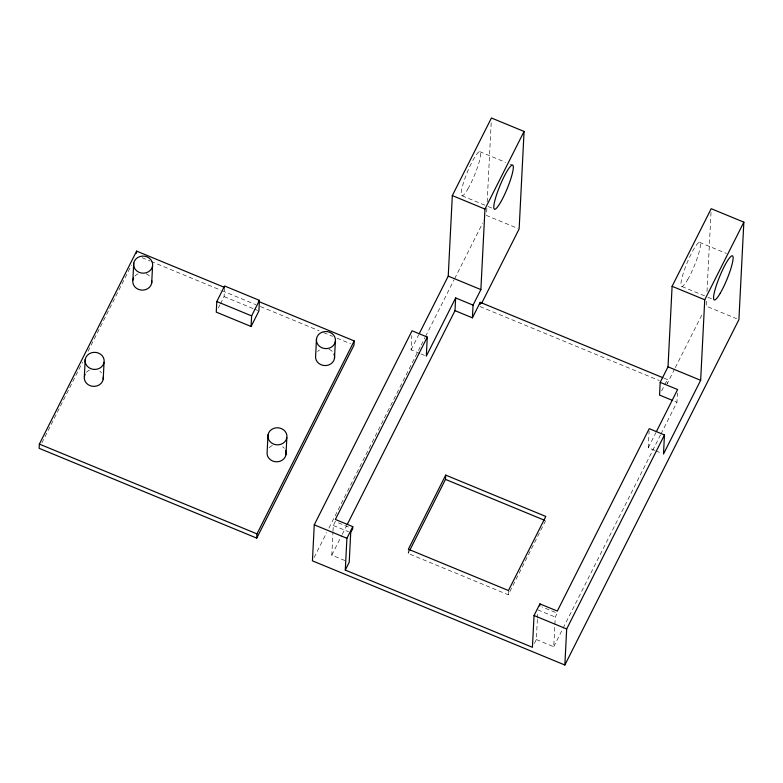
<?xml version="1.0" encoding="UTF-8"?>
<svg xmlns="http://www.w3.org/2000/svg" width="783" height="783" viewBox="0 0 783 783"><rect width="100%" height="100%" fill="white"/><g stroke="black" fill="none" stroke-linecap="round" stroke-linejoin="round"><path stroke-width="0.59" stroke-dasharray="3.92 2.94" d="M220.444 303.843L224.095 296.6L224.564 287.185M344.853 560.52L331.796 555.127L332.941 532.577M333 531.393L333.304 525.462L335.261 521.576L350.49 527.859M419.786 353.446L411.085 349.854L411.809 335.555M545.585 520.705L508.255 594.777L408.158 553.464L408.374 549.226M486.869 208.161L486.497 215.472L518.013 228.479M487.173 202.063L491.186 122.862M508.255 594.777L508.47 590.529M534.388 643.43L536.345 639.545L537.363 619.373M537.422 618.178L537.725 612.247M536.345 639.545L553.747 646.729L555.255 617.063L557.212 613.177L541.973 606.894M654.794 450.44L648.265 447.749L649.117 431.061M663.994 378.15L667.37 379.549L667.155 383.787L674.76 368.695M661.009 433.909L676.962 402.256L677.422 393.007M706.52 301.298L706.276 306.173L736.656 318.72M707.01 291.55L711.023 212.34M41.9 442.865L82.558 362.196M88.048 351.293L131.446 265.173M218.349 307.983L219.915 304.881M411.085 349.854L418.729 334.684M314.091 557.574L326.717 532.518M328.909 528.153L420.608 346.213M421.156 345.117L425.003 337.493M425.551 336.406L454.101 279.746M454.649 278.66L482.651 223.096M331.796 555.127L341.701 535.484M342.249 534.388L346.644 525.657M408.158 553.464L409.255 551.291M661.635 390.932L664.248 385.755M664.767 384.717L667.37 379.549M675.308 367.619L703.017 312.642M648.265 447.749L655.87 432.656M553.747 646.729L562.546 629.268M563.104 628.172L660.46 434.996M479.656 151.618L505.544 162.306M510.046 164.156L512.297 165.086M699.434 242.319L726.448 253.467M462.185 195.819L486.948 206.037M488.073 206.506L494.827 209.296M681.964 286.529L706.716 296.747M707.842 297.207L712.344 299.067M480.018 306.554L659.266 380.528M674.78 401.356L676.962 402.256M420.872 353.896L425.228 355.697M655.88 450.891L661.322 453.132M142.036 257.685L149.925 260.945M151.05 261.405L220.953 290.258M222.078 290.728L255.904 304.685M260.416 306.544L319.043 330.739M323.555 332.599L332.569 336.328M337.082 338.187L350.608 343.766M224.095 296.6L253.291 308.649M254.416 309.119L257.783 310.508M333.304 525.462L348.533 531.745M537.843 609.879L555.255 617.063M134.891 276.115A9.543 8.554 2.9 0 1 138.894 273.561M146.196 273.825A9.543 8.554 2.9 0 1 150.023 276.663M86.384 372.346A9.543 8.554 2.9 0 1 90.397 369.801M99.813 371.259A9.543 8.554 2.9 0 1 101.526 372.904M317.673 351.547A9.543 8.554 2.9 0 1 319.484 350.03M328.977 349.267A9.543 8.554 2.9 0 1 332.804 352.105M269.176 447.788A9.543 8.554 2.9 0 1 273.179 445.233M282.594 446.702A9.543 8.554 2.9 0 1 284.307 448.336M467.872 188.977A23.862 3.905 -67.6 0 0 480.508 152.235A23.862 3.905 -67.6 0 0 464.388 179.943A23.862 3.905 -67.6 0 0 467.872 188.977M687.65 279.678A23.862 3.905 -67.6 0 0 700.276 242.936A23.862 3.905 -67.6 0 0 684.166 270.654A23.862 3.905 -67.6 0 0 687.65 279.678"/><path stroke-width="1.17" d="M224.555 287.42L136.614 251.118L39.365 444.078L39.15 448.316L256.746 538.127L353.994 345.166L354.21 340.928L258.37 301.377M84.358 376.369L85.22 359.417M103.199 379.285L104.061 362.333A9.543 8.554 2.9 0 0 91.249 352.849A9.543 8.554 2.9 0 0 88.606 367.442A9.543 8.554 2.9 0 0 104.061 362.333M132.865 280.128L133.727 263.176M136.506 253.242L136.614 251.118M151.706 283.055L152.558 266.093A9.543 8.554 2.9 0 0 139.756 256.609A9.543 8.554 2.9 0 0 137.113 271.202A9.543 8.554 2.9 0 0 152.558 266.093M216.803 301.524L216.265 312.123L251.079 326.491L258.909 310.968L259.447 300.369L224.623 286.001L216.803 301.524L251.617 315.892L251.079 326.491M256.746 538.127L256.961 533.889L354.21 340.928M268.001 434.849L267.15 451.801A9.543 8.554 2.9 0 0 277.534 461.784A9.543 8.554 2.9 0 0 285.482 450.313M285.981 454.727L286.842 437.775A9.543 8.554 2.9 0 0 274.04 428.281A9.543 8.554 2.9 0 0 271.398 442.875A9.543 8.554 2.9 0 0 286.842 437.775M316.508 338.608L315.647 355.56A9.543 8.554 2.9 0 0 326.031 365.544A9.543 8.554 2.9 0 0 333.989 354.082M455.647 297.941L455.001 310.655L472.413 317.839L473.059 305.125L455.647 297.941L426.314 356.148L427.283 337.072L412.054 330.788L314.267 524.816L312.437 560.843L564.856 665.012L738.907 319.65L743.85 222.157L711.209 208.689L672.098 286.304L668.016 366.836L660.196 382.358L659.55 395.072L672.607 400.456M334.488 358.487L335.349 341.535A9.543 8.554 2.9 0 0 322.537 332.041A9.543 8.554 2.9 0 0 319.895 346.634A9.543 8.554 2.9 0 0 335.349 341.535M743.85 222.157L704.739 299.772L700.658 380.303L663.495 454.032L664.464 434.957L649.234 428.673L557.32 611.063L539.908 603.879L534.045 615.516L532.43 647.306L345.293 570.073L346.908 538.283L352.771 526.646L335.369 519.462L427.283 337.072M352.771 526.646L352.663 528.76L350.706 532.646L349.208 562.311L345.293 570.073M419.277 333.597L448.238 276.125L452.32 195.593L491.43 117.988L524.072 131.456L519.139 228.939L481.653 303.315M409.803 550.204L445.488 479.392L445.703 475.115L545.8 516.447L508.47 590.529L408.374 549.226L445.703 475.115M480.126 304.43L480.233 302.316L662.858 377.69M473.059 305.125L480.879 289.602L484.961 209.071L524.072 131.456M539.8 605.993L539.908 603.879M564.856 665.012L566.677 628.984L664.464 434.957M251.617 315.892L259.447 300.369M347.202 524.571L455.001 310.655M472.413 317.839L480.233 302.316M656.418 431.58L677.598 389.543L660.196 382.358M452.32 195.593L484.961 209.071M672.098 286.304L704.739 299.772M448.238 276.125L480.879 289.602M668.016 366.836L700.658 380.303M445.488 479.392L544.459 520.245M314.267 524.816L346.908 538.283M534.045 615.516L566.677 628.984M39.365 444.078L256.961 533.889M151.775 280.823A9.543 8.554 2.9 0 1 140.754 290.013A9.543 8.554 2.9 0 1 133.58 277.994M103.278 377.054A9.543 8.554 2.9 0 1 92.257 386.254A9.543 8.554 2.9 0 1 85.083 374.235M720.282 293.155A23.862 3.905 -67.6 0 0 732.917 256.413A23.862 3.905 -67.6 0 0 716.797 284.121A23.862 3.905 -67.6 0 0 720.282 293.155M500.513 202.445A23.862 3.905 -67.6 0 0 513.149 165.702A23.862 3.905 -67.6 0 0 497.029 193.421A23.862 3.905 -67.6 0 0 500.513 202.445"/></g></svg>
